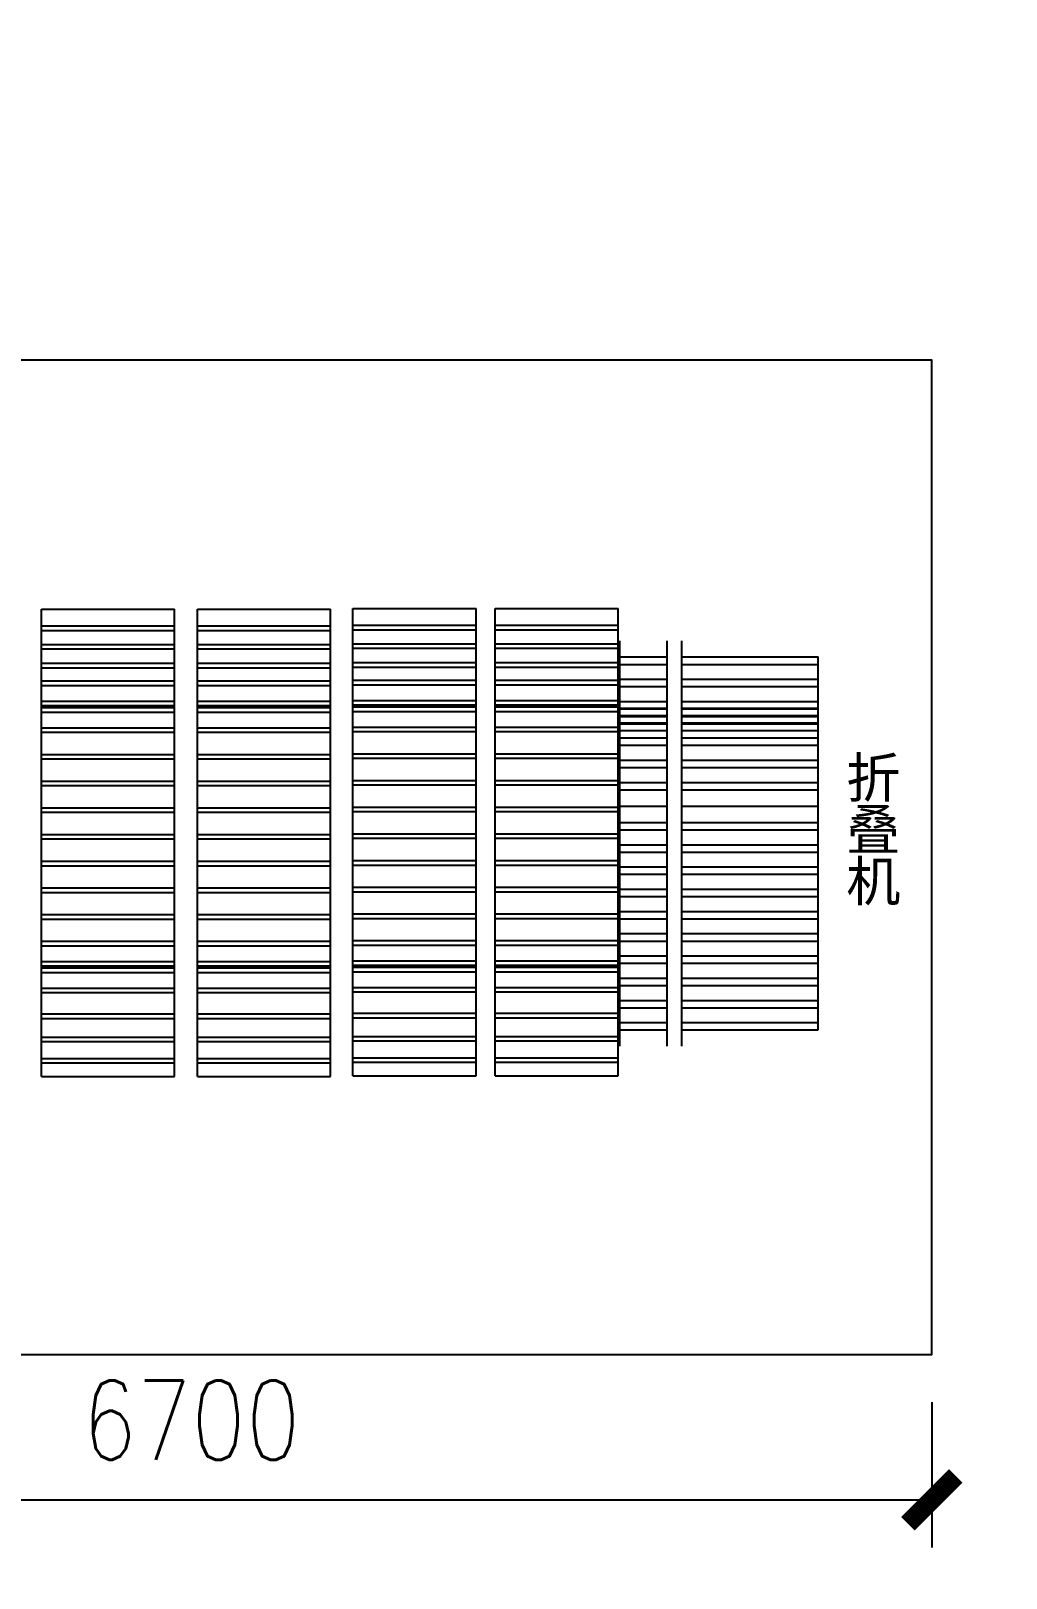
# Model space of a CAD drawing. Header units: millimetres. Extents: x 28866 to 196092, y 16567 to 68963.
# Drawn here: x 81765 to 86176, y 49413 to 56415 of the extents above; entities that cross this region are included whole.
import ezdxf

# ---------------------------------------------------------------- set-up
doc = ezdxf.new("R2010")
doc.units = ezdxf.units.MM
for name, color, linetype in [('font_blue', 142, 'Continuous'), ('font_grey', 254, 'Continuous'), ('green', 122, 'Continuous')]:
    doc.layers.add(name, color=color, linetype=linetype)
doc.styles.add('ROMANS', font='ROMANS.shx', dxfattribs={"width": 0.8, "bigfont": 'hhztxt.shx'})
doc.styles.get("Standard").update_dxf_attribs({"font": 'arial.ttf', "height": 200})
doc.dimstyles.new('dim1-150', dxfattribs={"dimscale": 180, "dimtxt": 2, "dimasz": 1.2, "dimexe": 1.2, "dimexo": 1.2, "dimgap": 1, "dimtad": 1, "dimdec": 0, "dimdsep": 46, "dimtxsty": 'ROMANS', "dimblk": 'ARCHTICK', "dimcen": 0, "dimadec": 0, "dimazin": 0, "dimtfac": 0.71, "dimtdec": 0, "dimtix": 1, "dimtmove": 0, "dimatfit": 3, "dimldrblk": 'ARCHTICK', "dimfxl": 0, "dimtolj": 1, "dimtzin": 0, "dimarcsym": 0})

# ---------------------------------------------------------------- blocks, each defined once
blk = doc.blocks.new('_ArchTick')
at = {"color": 0, "linetype": 'ByBlock', "const_width": 0.4}
blk.add_lwpolyline([(-0.5, -0.5), (0.5, 0.5)], dxfattribs=at)
blk = doc.blocks.new('*D40')
at = {"layer": 'Defpoints', "color": 0, "transparency": 16777216}
for p in [(79140.3, 50424.8), (85840.3, 50424.8), (85840.3, 49767.5)]:
    blk.add_point(p, dxfattribs=at)
at = {"layer": 'font_grey', "color": 0, "lineweight": -2, "transparency": 16777216}
for p, q in [((79140.3, 50208.8), (79140.3, 49551.5)), ((85840.3, 50208.8), (85840.3, 49551.5)), ((79140.3, 49767.5), (85840.3, 49767.5))]:
    blk.add_line(p, q, dxfattribs=at)
at = {"layer": 'font_grey', "color": 0, "lineweight": -2, "transparency": 16777216, "xscale": 216, "yscale": 216, "zscale": 216, "rotation": 180}
blk.add_blockref('_ArchTick', (79140.3, 49767.5), dxfattribs=at)
at = {"layer": 'font_grey', "color": 0, "lineweight": -2, "transparency": 16777216, "xscale": 216, "yscale": 216, "zscale": 216}
blk.add_blockref('_ArchTick', (85840.3, 49767.5), dxfattribs=at)
at = {"layer": 'font_grey', "color": 0, "transparency": 16777216, "insert": (82490.3, 50127.5), "char_height": 360, "attachment_point": 5, "style": 'ROMANS'}
blk.add_mtext('\\A1;6700', dxfattribs=at)

msp = doc.modelspace()

# ---------------------------------------------------------------- hatches: boundary and pattern name
at = {"layer": 'font_grey'}
h = msp.add_hatch(dxfattribs=at)
h.set_pattern_fill('ANSI32', color=8, scale=40)
h.paths.add_polyline_path([(76417.2, 64343.2), (77612, 64343.2), (77612, 64883.2), (76417.2, 64883.2)], flags=9)
h.paths.add_polyline_path([(75304.3, 64343.2), (76224.9, 64343.2), (76224.9, 64883.2), (75304.3, 64883.2)], flags=9)
h.paths.add_polyline_path([(73917.2, 64343.2), (75112, 64343.2), (75112, 64883.2), (73917.2, 64883.2)], flags=9)
h.paths.add_polyline_path([(93981.5, 29818.6), (94570.6, 29818.6), (94570.6, 32040.1), (93981.5, 32040.1)], flags=9)
h.paths.add_polyline_path([(93981.5, 34818.6), (94570.6, 34818.6), (94570.6, 37040.1), (93981.5, 37040.1)], flags=9)
h.paths.add_polyline_path([(85393, 39314.8), (85746.5, 39314.8), (85746.5, 40177.7), (85393, 40177.7)], flags=9)
h.paths.add_polyline_path([(79750.6, 38798.3), (80104, 38798.3), (80104, 40666.9), (79750.6, 40666.9)], flags=9)
h.paths.add_polyline_path([(85393, 45824.6), (85746.5, 45824.6), (85746.5, 46687.6), (85393, 46687.6)], flags=9)
h.paths.add_polyline_path([(79750.6, 45308.2), (80104, 45308.2), (80104, 47176.8), (79750.6, 47176.8)], flags=9)
h.paths.add_polyline_path([(85393, 52318.1), (85746.5, 52318.1), (85746.5, 53181), (85393, 53181)], flags=9)
h.paths.add_polyline_path([(79750.6, 51801.6), (80104, 51801.6), (80104, 53670.2), (79750.6, 53670.2)], flags=9)
h.paths.add_polyline_path([(93981.5, 39818.6), (94570.6, 39818.6), (94570.6, 42040.1), (93981.5, 42040.1)], flags=9)
h.paths.add_polyline_path([(69497.9, 38643.9), (70083.7, 38643.9), (70083.7, 40325.1), (69497.9, 40325.1)], flags=9)
h.paths.add_polyline_path([(69497.9, 41979.3), (70083.7, 41979.3), (70083.7, 43660.6), (69497.9, 43660.6)], flags=9)
h.paths.add_polyline_path([(69497.9, 45650.5), (70083.7, 45650.5), (70083.7, 47331.8), (69497.9, 47331.8)], flags=9)
h.paths.add_polyline_path([(69497.9, 48985.9), (70083.7, 48985.9), (70083.7, 50667.2), (69497.9, 50667.2)], flags=9)
h.paths.add_polyline_path([(69497.9, 52343.7), (70083.7, 52343.7), (70083.7, 54025), (69497.9, 54025)], flags=9)
h.paths.add_polyline_path([(84534.4, 60474.8), (84534.4, 59700.5), (86454.9, 59700.5), (86454.9, 60474.8)], flags=9)
h.paths.add_polyline_path([(70146.9, 38769.4), (72063.1, 38769.4), (72063.1, 39541.5), (70146.9, 39541.5)], flags=9)
h.paths.add_polyline_path([(70146.9, 36469.4), (72063.1, 36469.4), (72063.1, 37241.5), (70146.9, 37241.5)], flags=9)
h.paths.add_polyline_path([(70146.9, 43369.4), (72063.1, 43369.4), (72063.1, 44141.5), (70146.9, 44141.5)], flags=9)
h.paths.add_polyline_path([(70146.9, 41069.4), (72063.1, 41069.4), (72063.1, 41841.5), (70146.9, 41841.5)], flags=9)
h.paths.add_polyline_path([(70146.9, 47969.4), (72063.1, 47969.4), (72063.1, 48741.5), (70146.9, 48741.5)], flags=9)
h.paths.add_polyline_path([(70146.9, 45669.4), (72063.1, 45669.4), (72063.1, 46441.5), (70146.9, 46441.5)], flags=9)
h.paths.add_polyline_path([(85283.2, 61870.6), (87199.4, 61870.6), (87199.4, 62642.7), (85283.2, 62642.7)], flags=9)
h.paths.add_polyline_path([(81606.9, 65061.2), (82381.2, 65061.2), (82381.2, 66981.8), (81606.9, 66981.8)], flags=9)
h.paths.add_polyline_path([(79106.9, 65061.2), (79881.2, 65061.2), (79881.2, 66981.8), (79106.9, 66981.8)], flags=9)
h.paths.add_polyline_path([(76606.9, 65061.2), (77381.2, 65061.2), (77381.2, 66981.8), (76606.9, 66981.8)], flags=9)
h.paths.add_polyline_path([(74067.8, 65061.2), (74842.1, 65061.2), (74842.1, 66981.8), (74067.8, 66981.8)], flags=9)
h.paths.add_polyline_path([(70146.9, 54869.4), (72063.1, 54869.4), (72063.1, 55641.5), (70146.9, 55641.5)], flags=9)
h.paths.add_polyline_path([(70146.9, 52569.4), (72063.1, 52569.4), (72063.1, 53341.5), (70146.9, 53341.5)], flags=9)
h.paths.add_polyline_path([(70146.9, 50269.4), (72063.1, 50269.4), (72063.1, 51041.5), (70146.9, 51041.5)], flags=9)

# ---------------------------------------------------------------- linework, layer by layer
at = {"layer": 'green'}
for p, q in [((81812.5, 51682.8), (81812.5, 53797.7)), ((81812.5, 53797.7), (82414, 53797.7)), ((82414, 51682.8), (82414, 53797.7)), ((82518.1, 51682.8), (82518.1, 53797.7)), ((82518.1, 53797.7), (83119.6, 53797.7)), ((83119.6, 51682.8), (83119.6, 53797.7)), ((83221.4, 51685.8), (83221.4, 53800.7)), ((83221.4, 53800.7), (83778.5, 53800.7)), ((83778.5, 51685.8), (83778.5, 53800.7)), ((83864.9, 51685.8), (83864.9, 53800.7)), ((83864.9, 53800.7), (84422, 53800.7)), ((84422, 51685.8), (84422, 53800.7)), ((81812.5, 53722.1), (82414, 53722.1)), ((82518.1, 53722.1), (83119.6, 53722.1)), ((83221.4, 53725.2), (83778.5, 53725.2)), ((83221.4, 53705), (83778.5, 53705)), ((83864.9, 53725.2), (84422, 53725.2)), ((83864.9, 53705), (84422, 53705)), ((81812.5, 53702), (82414, 53702)), ((81812.5, 53638.7), (82414, 53638.7)), ((82414, 51783.5), (82414, 53697)), ((82518.1, 53702), (83119.6, 53702)), ((82518.1, 53638.7), (83119.6, 53638.7)), ((83119.6, 51783.5), (83119.6, 53697)), ((83221.4, 53641.7), (83778.5, 53641.7)), ((83778.5, 51786.5), (83778.5, 53700.1)), ((83864.9, 53641.7), (84422, 53641.7)), ((84422, 51786.5), (84422, 53700.1)), ((84428.2, 53655.1), (84428.2, 51819.7)), ((84641.1, 53655.1), (84641.1, 51819.7)), ((84708.5, 53655.1), (84708.5, 51819.7)), ((81812.5, 53618.6), (82414, 53618.6)), ((82518.1, 53618.6), (83119.6, 53618.6)), ((83221.4, 53621.6), (83778.5, 53621.6)), ((83864.9, 53621.6), (84422, 53621.6)), ((84427.3, 53581.6), (84641.1, 53581.6)), ((84708.5, 53581.6), (85326.7, 53581.6)), ((85326.7, 51893.5), (85326.7, 53581.6)), ((81812.5, 53553.3), (82414, 53553.3)), ((81812.5, 53533.2), (82414, 53533.2)), ((82518.1, 53553.3), (83119.6, 53553.3)), ((82518.1, 53533.2), (83119.6, 53533.2)), ((83221.4, 53556.3), (83778.5, 53556.3)), ((83221.4, 53536.2), (83778.5, 53536.2)), ((83864.9, 53556.3), (84422, 53556.3)), ((83864.9, 53536.2), (84422, 53536.2)), ((84427.3, 53548), (84641.1, 53548)), ((84708.5, 53548), (85326.7, 53548)), ((81812.5, 53473.1), (82414, 53473.1)), ((81812.5, 53453), (82414, 53453)), ((82518.1, 53473.1), (83119.6, 53473.1)), ((82518.1, 53453), (83119.6, 53453)), ((83221.4, 53476.1), (83778.5, 53476.1)), ((83221.4, 53456), (83778.5, 53456)), ((83864.9, 53476.1), (84422, 53476.1)), ((83864.9, 53456), (84422, 53456)), ((84427.3, 53480.9), (84641.1, 53480.9)), ((84427.3, 53447.4), (84641.1, 53447.4)), ((84708.5, 53480.9), (85326.7, 53480.9)), ((84708.5, 53447.4), (85326.7, 53447.4)), ((81812.5, 53381.9), (82414, 53381.9)), ((81812.5, 53381.9), (82414, 53381.9)), ((81812.5, 53381.9), (82414, 53381.9)), ((81812.5, 53381.9), (82414, 53381.9)), ((81812.5, 53361.7), (82414, 53361.7)), ((81812.5, 53361.7), (82414, 53361.7)), ((81812.5, 53361.7), (82414, 53361.7)), ((81812.5, 53361.7), (82414, 53361.7)), ((82518.1, 53381.9), (83119.6, 53381.9)), ((82518.1, 53381.9), (83119.6, 53381.9)), ((82518.1, 53381.9), (83119.6, 53381.9)), ((82518.1, 53381.9), (83119.6, 53381.9)), ((82518.1, 53361.7), (83119.6, 53361.7)), ((82518.1, 53361.7), (83119.6, 53361.7)), ((82518.1, 53361.7), (83119.6, 53361.7)), ((82518.1, 53361.7), (83119.6, 53361.7)), ((83221.4, 53384.9), (83778.5, 53384.9)), ((83221.4, 53384.9), (83778.5, 53384.9)), ((83221.4, 53384.9), (83778.5, 53384.9)), ((83221.4, 53384.9), (83778.5, 53384.9)), ((83221.4, 53364.7), (83778.5, 53364.7)), ((83221.4, 53364.7), (83778.5, 53364.7)), ((83221.4, 53364.7), (83778.5, 53364.7)), ((83221.4, 53364.7), (83778.5, 53364.7)), ((83221.4, 53355.3), (83778.5, 53355.3)), ((83221.4, 53355.3), (83778.5, 53355.3)), ((83221.4, 53355.3), (83778.5, 53355.3)), ((83864.9, 53384.9), (84422, 53384.9)), ((83864.9, 53384.9), (84422, 53384.9)), ((83864.9, 53384.9), (84422, 53384.9)), ((83864.9, 53384.9), (84422, 53384.9)), ((83864.9, 53364.7), (84422, 53364.7)), ((83864.9, 53364.7), (84422, 53364.7)), ((83864.9, 53364.7), (84422, 53364.7)), ((83864.9, 53364.7), (84422, 53364.7)), ((83864.9, 53355.3), (84422, 53355.3)), ((83864.9, 53355.3), (84422, 53355.3)), ((83864.9, 53355.3), (84422, 53355.3)), ((84427.3, 53380.3), (84641.1, 53380.3)), ((84427.3, 53380.3), (84641.1, 53380.3)), ((84708.5, 53380.3), (85326.7, 53380.3)), ((84708.5, 53380.3), (85326.7, 53380.3)), ((81812.5, 53352.3), (82414, 53352.3)), ((81812.5, 53352.3), (82414, 53352.3)), ((81812.5, 53352.3), (82414, 53352.3)), ((81812.5, 53332.2), (82414, 53332.2)), ((81812.5, 53332.2), (82414, 53332.2)), ((81812.5, 53332.2), (82414, 53332.2)), ((82518.1, 53352.3), (83119.6, 53352.3)), ((82518.1, 53352.3), (83119.6, 53352.3)), ((82518.1, 53352.3), (83119.6, 53352.3)), ((82518.1, 53332.2), (83119.6, 53332.2)), ((82518.1, 53332.2), (83119.6, 53332.2)), ((82518.1, 53332.2), (83119.6, 53332.2)), ((83221.4, 53335.2), (83778.5, 53335.2)), ((83221.4, 53335.2), (83778.5, 53335.2)), ((83221.4, 53335.2), (83778.5, 53335.2)), ((83864.9, 53335.2), (84422, 53335.2)), ((83864.9, 53335.2), (84422, 53335.2)), ((83864.9, 53335.2), (84422, 53335.2)), ((84427.3, 53350), (84641.1, 53350)), ((84427.3, 53346.7), (84641.1, 53346.7)), ((84427.3, 53316.2), (84641.1, 53316.2)), ((84427.3, 53312.9), (84641.1, 53312.9)), ((84708.5, 53350), (85326.7, 53350)), ((84708.5, 53346.7), (85326.7, 53346.7)), ((84708.5, 53316.2), (85326.7, 53316.2)), ((84708.5, 53312.9), (85326.7, 53312.9)), ((81812.5, 53261.1), (82414, 53261.1)), ((81812.5, 53261.1), (82414, 53261.1)), ((81812.5, 53261.1), (82414, 53261.1)), ((81812.5, 53240.9), (82414, 53240.9)), ((81812.5, 53240.9), (82414, 53240.9)), ((81812.5, 53240.9), (82414, 53240.9)), ((82518.1, 53261.1), (83119.6, 53261.1)), ((82518.1, 53261.1), (83119.6, 53261.1)), ((82518.1, 53261.1), (83119.6, 53261.1)), ((82518.1, 53240.9), (83119.6, 53240.9)), ((82518.1, 53240.9), (83119.6, 53240.9)), ((82518.1, 53240.9), (83119.6, 53240.9)), ((83221.4, 53264.1), (83778.5, 53264.1)), ((83221.4, 53264.1), (83778.5, 53264.1)), ((83221.4, 53264.1), (83778.5, 53264.1)), ((83221.4, 53244), (83778.5, 53244)), ((83221.4, 53244), (83778.5, 53244)), ((83221.4, 53244), (83778.5, 53244)), ((83864.9, 53264.1), (84422, 53264.1)), ((83864.9, 53264.1), (84422, 53264.1)), ((83864.9, 53264.1), (84422, 53264.1)), ((83864.9, 53244), (84422, 53244)), ((83864.9, 53244), (84422, 53244)), ((83864.9, 53244), (84422, 53244)), ((84427.3, 53282.9), (84641.1, 53282.9)), ((84427.3, 53282.7), (84641.1, 53282.7)), ((84427.3, 53279.7), (84641.1, 53279.7)), ((84427.3, 53249.4), (84641.1, 53249.4)), ((84427.3, 53215.6), (84641.1, 53215.6)), ((84708.5, 53282.9), (85326.7, 53282.9)), ((84708.5, 53282.7), (85326.7, 53282.7)), ((84708.5, 53279.7), (85326.7, 53279.7)), ((84708.5, 53249.4), (85326.7, 53249.4)), ((84708.5, 53215.6), (85326.7, 53215.6)), ((84427.3, 53182), (84641.1, 53182)), ((84708.5, 53182), (85326.7, 53182)), ((81812.5, 53140.3), (82414, 53140.3)), ((81812.5, 53120.2), (82414, 53120.2)), ((82518.1, 53140.3), (83119.6, 53140.3)), ((82518.1, 53120.2), (83119.6, 53120.2)), ((83221.4, 53143.3), (83778.5, 53143.3)), ((83221.4, 53123.2), (83778.5, 53123.2)), ((83864.9, 53143.3), (84422, 53143.3)), ((83864.9, 53123.2), (84422, 53123.2)), ((84427.3, 53114.9), (84641.1, 53114.9)), ((84427.3, 53081.4), (84641.1, 53081.4)), ((84708.5, 53114.9), (85326.7, 53114.9)), ((84708.5, 53081.4), (85326.7, 53081.4)), ((81812.5, 53019.5), (82414, 53019.5)), ((81812.5, 53019.5), (82414, 53019.5)), ((81812.5, 53019.5), (82414, 53019.5)), ((82518.1, 53019.5), (83119.6, 53019.5)), ((82518.1, 53019.5), (83119.6, 53019.5)), ((82518.1, 53019.5), (83119.6, 53019.5)), ((83221.4, 53022.6), (83778.5, 53022.6)), ((83221.4, 53022.6), (83778.5, 53022.6)), ((83221.4, 53022.6), (83778.5, 53022.6)), ((83864.9, 53022.6), (84422, 53022.6)), ((83864.9, 53022.6), (84422, 53022.6)), ((83864.9, 53022.6), (84422, 53022.6)), ((84427.3, 53014.3), (84641.1, 53014.3)), ((84708.5, 53014.3), (85326.7, 53014.3)), ((81812.5, 52999.4), (82414, 52999.4)), ((81812.5, 52999.4), (82414, 52999.4)), ((81812.5, 52999.4), (82414, 52999.4)), ((82518.1, 52999.4), (83119.6, 52999.4)), ((82518.1, 52999.4), (83119.6, 52999.4)), ((82518.1, 52999.4), (83119.6, 52999.4)), ((83221.4, 53002.4), (83778.5, 53002.4)), ((83221.4, 53002.4), (83778.5, 53002.4)), ((83221.4, 53002.4), (83778.5, 53002.4)), ((83864.9, 53002.4), (84422, 53002.4)), ((83864.9, 53002.4), (84422, 53002.4)), ((83864.9, 53002.4), (84422, 53002.4)), ((84427.3, 52980.7), (84641.1, 52980.7)), ((84708.5, 52980.7), (85326.7, 52980.7)), ((81812.5, 52898.8), (82414, 52898.8)), ((81812.5, 52898.8), (82414, 52898.8)), ((81812.5, 52898.8), (82414, 52898.8)), ((81812.5, 52898.8), (82414, 52898.8)), ((81812.5, 52898.8), (82414, 52898.8)), ((81812.5, 52878.6), (82414, 52878.6)), ((81812.5, 52878.6), (82414, 52878.6)), ((81812.5, 52878.6), (82414, 52878.6)), ((81812.5, 52878.6), (82414, 52878.6)), ((81812.5, 52878.6), (82414, 52878.6)), ((82518.1, 52898.8), (83119.6, 52898.8)), ((82518.1, 52898.8), (83119.6, 52898.8)), ((82518.1, 52898.8), (83119.6, 52898.8)), ((82518.1, 52898.8), (83119.6, 52898.8)), ((82518.1, 52898.8), (83119.6, 52898.8)), ((82518.1, 52878.6), (83119.6, 52878.6)), ((82518.1, 52878.6), (83119.6, 52878.6)), ((82518.1, 52878.6), (83119.6, 52878.6)), ((82518.1, 52878.6), (83119.6, 52878.6)), ((82518.1, 52878.6), (83119.6, 52878.6)), ((83221.4, 52901.8), (83778.5, 52901.8)), ((83221.4, 52901.8), (83778.5, 52901.8)), ((83221.4, 52901.8), (83778.5, 52901.8)), ((83221.4, 52901.8), (83778.5, 52901.8)), ((83221.4, 52901.8), (83778.5, 52901.8)), ((83221.4, 52881.6), (83778.5, 52881.6)), ((83221.4, 52881.6), (83778.5, 52881.6)), ((83221.4, 52881.6), (83778.5, 52881.6)), ((83221.4, 52881.6), (83778.5, 52881.6)), ((83221.4, 52881.6), (83778.5, 52881.6)), ((83864.9, 52901.8), (84422, 52901.8)), ((83864.9, 52901.8), (84422, 52901.8)), ((83864.9, 52901.8), (84422, 52901.8)), ((83864.9, 52901.8), (84422, 52901.8)), ((83864.9, 52901.8), (84422, 52901.8)), ((83864.9, 52881.6), (84422, 52881.6)), ((83864.9, 52881.6), (84422, 52881.6)), ((83864.9, 52881.6), (84422, 52881.6)), ((83864.9, 52881.6), (84422, 52881.6)), ((83864.9, 52881.6), (84422, 52881.6)), ((84427.3, 52906.7), (84641.1, 52906.7)), ((84708.5, 52906.7), (85326.7, 52906.7)), ((84427.3, 52832.8), (84641.1, 52832.8)), ((84427.3, 52799.3), (84641.1, 52799.3)), ((84708.5, 52832.8), (85326.7, 52832.8)), ((84708.5, 52799.3), (85326.7, 52799.3)), ((81812.5, 52778), (82414, 52778)), ((81812.5, 52778), (82414, 52778)), ((81812.5, 52778), (82414, 52778)), ((81812.5, 52778), (82414, 52778)), ((81812.5, 52757.9), (82414, 52757.9)), ((81812.5, 52757.9), (82414, 52757.9)), ((81812.5, 52757.9), (82414, 52757.9)), ((81812.5, 52757.9), (82414, 52757.9)), ((82518.1, 52778), (83119.6, 52778)), ((82518.1, 52778), (83119.6, 52778)), ((82518.1, 52778), (83119.6, 52778)), ((82518.1, 52778), (83119.6, 52778)), ((82518.1, 52757.9), (83119.6, 52757.9)), ((82518.1, 52757.9), (83119.6, 52757.9)), ((82518.1, 52757.9), (83119.6, 52757.9)), ((82518.1, 52757.9), (83119.6, 52757.9)), ((83221.4, 52781), (83778.5, 52781)), ((83221.4, 52781), (83778.5, 52781)), ((83221.4, 52781), (83778.5, 52781)), ((83221.4, 52781), (83778.5, 52781)), ((83221.4, 52760.9), (83778.5, 52760.9)), ((83221.4, 52760.9), (83778.5, 52760.9)), ((83221.4, 52760.9), (83778.5, 52760.9)), ((83221.4, 52760.9), (83778.5, 52760.9)), ((83864.9, 52781), (84422, 52781)), ((83864.9, 52781), (84422, 52781)), ((83864.9, 52781), (84422, 52781)), ((83864.9, 52781), (84422, 52781)), ((83864.9, 52760.9), (84422, 52760.9)), ((83864.9, 52760.9), (84422, 52760.9)), ((83864.9, 52760.9), (84422, 52760.9)), ((83864.9, 52760.9), (84422, 52760.9)), ((84427.3, 52732.2), (84641.1, 52732.2)), ((84708.5, 52732.2), (85326.7, 52732.2)), ((81812.5, 52657.2), (82414, 52657.2)), ((81812.5, 52657.2), (82414, 52657.2)), ((82518.1, 52657.2), (83119.6, 52657.2)), ((82518.1, 52657.2), (83119.6, 52657.2)), ((83221.4, 52660.2), (83778.5, 52660.2)), ((83221.4, 52660.2), (83778.5, 52660.2)), ((83864.9, 52660.2), (84422, 52660.2)), ((83864.9, 52660.2), (84422, 52660.2)), ((84427.3, 52698.7), (84641.1, 52698.7)), ((84708.5, 52698.7), (85326.7, 52698.7)), ((81812.5, 52637.1), (82414, 52637.1)), ((81812.5, 52637.1), (82414, 52637.1)), ((82518.1, 52637.1), (83119.6, 52637.1)), ((82518.1, 52637.1), (83119.6, 52637.1)), ((83221.4, 52640.1), (83778.5, 52640.1)), ((83221.4, 52640.1), (83778.5, 52640.1)), ((83864.9, 52640.1), (84422, 52640.1)), ((83864.9, 52640.1), (84422, 52640.1)), ((84427.3, 52631.6), (84641.1, 52631.6)), ((84427.3, 52598), (84641.1, 52598)), ((84708.5, 52631.6), (85326.7, 52631.6)), ((84708.5, 52598), (85326.7, 52598)), ((81812.5, 52536.4), (82414, 52536.4)), ((81812.5, 52536.4), (82414, 52536.4)), ((81812.5, 52516.3), (82414, 52516.3)), ((81812.5, 52516.3), (82414, 52516.3)), ((82518.1, 52536.4), (83119.6, 52536.4)), ((82518.1, 52536.4), (83119.6, 52536.4)), ((82518.1, 52516.3), (83119.6, 52516.3)), ((82518.1, 52516.3), (83119.6, 52516.3)), ((83221.4, 52539.5), (83778.5, 52539.5)), ((83221.4, 52539.5), (83778.5, 52539.5)), ((83221.4, 52519.3), (83778.5, 52519.3)), ((83221.4, 52519.3), (83778.5, 52519.3)), ((83864.9, 52539.5), (84422, 52539.5)), ((83864.9, 52539.5), (84422, 52539.5)), ((83864.9, 52519.3), (84422, 52519.3)), ((83864.9, 52519.3), (84422, 52519.3)), ((84427.3, 52530.9), (84641.1, 52530.9)), ((84708.5, 52530.9), (85326.7, 52530.9)), ((84427.3, 52497.4), (84641.1, 52497.4)), ((84708.5, 52497.4), (85326.7, 52497.4)), ((81812.5, 52415.7), (82414, 52415.7)), ((81812.5, 52415.7), (82414, 52415.7)), ((81812.5, 52415.7), (82414, 52415.7)), ((81812.5, 52415.7), (82414, 52415.7)), ((81812.5, 52395.5), (82414, 52395.5)), ((81812.5, 52395.5), (82414, 52395.5)), ((81812.5, 52395.5), (82414, 52395.5)), ((81812.5, 52395.5), (82414, 52395.5)), ((82518.1, 52415.7), (83119.6, 52415.7)), ((82518.1, 52415.7), (83119.6, 52415.7)), ((82518.1, 52415.7), (83119.6, 52415.7)), ((82518.1, 52415.7), (83119.6, 52415.7)), ((82518.1, 52395.5), (83119.6, 52395.5)), ((82518.1, 52395.5), (83119.6, 52395.5)), ((82518.1, 52395.5), (83119.6, 52395.5)), ((82518.1, 52395.5), (83119.6, 52395.5)), ((83221.4, 52418.7), (83778.5, 52418.7)), ((83221.4, 52418.7), (83778.5, 52418.7)), ((83221.4, 52418.7), (83778.5, 52418.7)), ((83221.4, 52418.7), (83778.5, 52418.7)), ((83221.4, 52398.6), (83778.5, 52398.6)), ((83221.4, 52398.6), (83778.5, 52398.6)), ((83221.4, 52398.6), (83778.5, 52398.6)), ((83221.4, 52398.6), (83778.5, 52398.6)), ((83864.9, 52418.7), (84422, 52418.7)), ((83864.9, 52418.7), (84422, 52418.7)), ((83864.9, 52418.7), (84422, 52418.7)), ((83864.9, 52418.7), (84422, 52418.7)), ((83864.9, 52398.6), (84422, 52398.6)), ((83864.9, 52398.6), (84422, 52398.6)), ((83864.9, 52398.6), (84422, 52398.6)), ((83864.9, 52398.6), (84422, 52398.6)), ((84427.3, 52430.3), (84641.1, 52430.3)), ((84427.3, 52396.7), (84641.1, 52396.7)), ((84708.5, 52430.3), (85326.7, 52430.3)), ((84708.5, 52396.7), (85326.7, 52396.7)), ((84427.3, 52329.6), (84641.1, 52329.6)), ((84708.5, 52329.6), (85326.7, 52329.6)), ((81812.5, 52294.9), (82414, 52294.9)), ((81812.5, 52294.9), (82414, 52294.9)), ((81812.5, 52294.9), (82414, 52294.9)), ((81812.5, 52294.9), (82414, 52294.9)), ((81812.5, 52274.8), (82414, 52274.8)), ((81812.5, 52274.8), (82414, 52274.8)), ((81812.5, 52274.8), (82414, 52274.8)), ((81812.5, 52274.8), (82414, 52274.8)), ((82518.1, 52294.9), (83119.6, 52294.9)), ((82518.1, 52294.9), (83119.6, 52294.9)), ((82518.1, 52294.9), (83119.6, 52294.9)), ((82518.1, 52294.9), (83119.6, 52294.9)), ((82518.1, 52274.8), (83119.6, 52274.8)), ((82518.1, 52274.8), (83119.6, 52274.8)), ((82518.1, 52274.8), (83119.6, 52274.8)), ((82518.1, 52274.8), (83119.6, 52274.8)), ((83221.4, 52297.9), (83778.5, 52297.9)), ((83221.4, 52297.9), (83778.5, 52297.9)), ((83221.4, 52297.9), (83778.5, 52297.9)), ((83221.4, 52297.9), (83778.5, 52297.9)), ((83221.4, 52277.8), (83778.5, 52277.8)), ((83221.4, 52277.8), (83778.5, 52277.8)), ((83221.4, 52277.8), (83778.5, 52277.8)), ((83221.4, 52277.8), (83778.5, 52277.8)), ((83864.9, 52297.9), (84422, 52297.9)), ((83864.9, 52297.9), (84422, 52297.9)), ((83864.9, 52297.9), (84422, 52297.9)), ((83864.9, 52297.9), (84422, 52297.9)), ((83864.9, 52277.8), (84422, 52277.8)), ((83864.9, 52277.8), (84422, 52277.8)), ((83864.9, 52277.8), (84422, 52277.8)), ((83864.9, 52277.8), (84422, 52277.8)), ((84427.3, 52296.1), (84641.1, 52296.1)), ((84708.5, 52296.1), (85326.7, 52296.1)), ((81812.5, 52203.6), (82414, 52203.6)), ((81812.5, 52183.5), (82414, 52183.5)), ((81812.5, 52174.1), (82414, 52174.1)), ((81812.5, 52174.1), (82414, 52174.1)), ((81812.5, 52174.1), (82414, 52174.1)), ((82518.1, 52203.6), (83119.6, 52203.6)), ((82518.1, 52183.5), (83119.6, 52183.5)), ((82518.1, 52174.1), (83119.6, 52174.1)), ((82518.1, 52174.1), (83119.6, 52174.1)), ((82518.1, 52174.1), (83119.6, 52174.1)), ((83221.4, 52206.7), (83778.5, 52206.7)), ((83221.4, 52186.5), (83778.5, 52186.5)), ((83221.4, 52177.1), (83778.5, 52177.1)), ((83221.4, 52177.1), (83778.5, 52177.1)), ((83221.4, 52177.1), (83778.5, 52177.1)), ((83864.9, 52206.7), (84422, 52206.7)), ((83864.9, 52186.5), (84422, 52186.5)), ((83864.9, 52177.1), (84422, 52177.1)), ((83864.9, 52177.1), (84422, 52177.1)), ((83864.9, 52177.1), (84422, 52177.1)), ((84427.3, 52229), (84641.1, 52229)), ((84427.3, 52195.4), (84641.1, 52195.4)), ((84708.5, 52229), (85326.7, 52229)), ((84708.5, 52195.4), (85326.7, 52195.4)), ((81812.5, 52154), (82414, 52154)), ((81812.5, 52154), (82414, 52154)), ((81812.5, 52154), (82414, 52154)), ((82518.1, 52154), (83119.6, 52154)), ((82518.1, 52154), (83119.6, 52154)), ((82518.1, 52154), (83119.6, 52154)), ((83221.4, 52157), (83778.5, 52157)), ((83221.4, 52157), (83778.5, 52157)), ((83221.4, 52157), (83778.5, 52157)), ((83864.9, 52157), (84422, 52157)), ((83864.9, 52157), (84422, 52157)), ((83864.9, 52157), (84422, 52157)), ((84427.3, 52128.3), (84641.1, 52128.3)), ((84427.3, 52094.8), (84641.1, 52094.8)), ((84708.5, 52128.3), (85326.7, 52128.3)), ((84708.5, 52094.8), (85326.7, 52094.8)), ((81812.5, 52082.9), (82414, 52082.9)), ((81812.5, 52062.7), (82414, 52062.7)), ((82518.1, 52082.9), (83119.6, 52082.9)), ((82518.1, 52062.7), (83119.6, 52062.7)), ((83221.4, 52085.9), (83778.5, 52085.9)), ((83221.4, 52065.8), (83778.5, 52065.8)), ((83864.9, 52085.9), (84422, 52085.9)), ((83864.9, 52065.8), (84422, 52065.8)), ((84427.3, 52027.7), (84641.1, 52027.7)), ((84708.5, 52027.7), (85326.7, 52027.7)), ((81812.5, 51966.1), (82414, 51966.1)), ((82518.1, 51966.1), (83119.6, 51966.1)), ((83221.4, 51969.1), (83778.5, 51969.1)), ((83864.9, 51969.1), (84422, 51969.1)), ((84427.3, 51994.2), (84641.1, 51994.2)), ((84708.5, 51994.2), (85326.7, 51994.2)), ((81812.5, 51945.9), (82414, 51945.9)), ((82518.1, 51945.9), (83119.6, 51945.9)), ((83221.4, 51949), (83778.5, 51949)), ((83864.9, 51949), (84422, 51949)), ((84427.3, 51927.1), (84641.1, 51927.1)), ((84427.3, 51893.5), (84641.1, 51893.5)), ((84708.5, 51927.1), (85326.7, 51927.1)), ((84708.5, 51893.5), (85326.7, 51893.5)), ((81812.5, 51861.5), (82414, 51861.5)), ((81812.5, 51841.3), (82414, 51841.3)), ((82518.1, 51861.5), (83119.6, 51861.5)), ((82518.1, 51841.3), (83119.6, 51841.3)), ((83221.4, 51864.5), (83778.5, 51864.5)), ((83221.4, 51844.3), (83778.5, 51844.3)), ((83864.9, 51864.5), (84422, 51864.5)), ((83864.9, 51844.3), (84422, 51844.3)), ((81812.5, 51765.2), (82414, 51765.2)), ((81812.5, 51745.1), (82414, 51745.1)), ((82518.1, 51765.2), (83119.6, 51765.2)), ((82518.1, 51745.1), (83119.6, 51745.1)), ((83221.4, 51768.2), (83778.5, 51768.2)), ((83221.4, 51748.1), (83778.5, 51748.1)), ((83864.9, 51768.2), (84422, 51768.2)), ((83864.9, 51748.1), (84422, 51748.1)), ((81812.5, 51682.8), (82414, 51682.8)), ((82518.1, 51682.8), (83119.6, 51682.8)), ((83221.4, 51685.8), (83778.5, 51685.8)), ((83864.9, 51685.8), (84422, 51685.8))]:
    msp.add_line(p, q, dxfattribs=at)
msp.add_lwpolyline([(79140.3, 54924.8), (79140.3, 50424.8), (85840.3, 50424.8), (85840.3, 54924.8)], close=True, dxfattribs=at)

# ---------------------------------------------------------------- texts
at = {"layer": 'font_blue', "insert": (85453.1, 53125), "char_height": 180, "attachment_point": 1, "line_spacing_factor": 0.78}
msp.add_mtext_dynamic_manual_height_columns('{\\fSimSun|b0|i0|c134|p2;折叠机}', width=347.552, gutter_width=1000, heights=[0], dxfattribs=at)

# ---------------------------------------------------------------- dimensions: what is measured, and where the dimension line sits
at = {"layer": 'font_grey'}
dim = msp.add_linear_dim(base=(85840.3, 49767.5), p1=(79140.3, 50424.8), p2=(85840.3, 50424.8), angle=0, dimstyle='dim1-150', dxfattribs=at)
dim.commit()
dim.dimension.update_dxf_attribs({"geometry": '*D40', "text_midpoint": (82490.3, 49767.5), "dimtype": 161})

doc.saveas('drawing.dxf')
